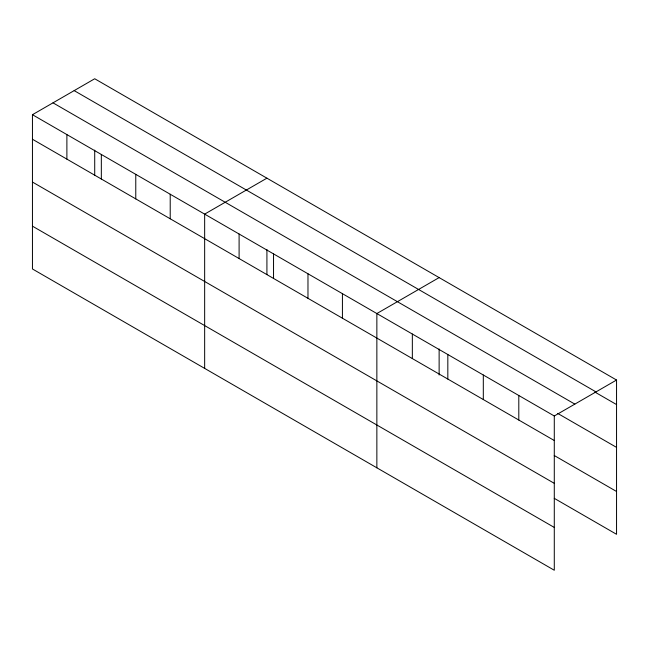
<?xml version="1.0" encoding="UTF-8"?>
<svg xmlns="http://www.w3.org/2000/svg" width="649" height="649" viewBox="0 0 649 649"><rect width="100%" height="100%" fill="white"/><g stroke="black" fill="none" stroke-linecap="round" stroke-linejoin="round"><path stroke-width="0.97" d="M32.45 114.703L554.287 415.985L554.287 570.244L32.45 268.97L32.45 114.703L94.713 78.756L616.55 380.03L616.55 534.297L554.238 498.318M266.917 178.175L204.654 214.121L204.654 368.389M439.13 277.594L376.858 313.548L376.858 467.815M554.287 415.985L616.55 380.03M74.164 90.617L596.001 391.899M594.914 392.085L616.55 404.57M52.999 102.842L574.836 404.116M557.694 413.405L616.55 447.38M32.45 139.243L554.287 440.525M554.238 455.509L616.55 491.488M32.45 182.053L554.287 483.335M32.45 226.16L554.287 527.434M518.802 395.492L518.802 420.033M483.31 375.008L483.31 399.549M447.826 354.516L447.826 379.065M439.13 348.959L439.13 375.017M412.342 334.032L412.342 358.572M342.421 293.664L342.421 318.205M307.975 273.781L307.975 298.321M273.537 253.897L273.537 278.437M266.917 249.532L266.917 274.6M239.1 234.005L239.1 258.553M170.216 194.238L170.216 218.786M135.771 174.354L135.771 198.902M101.333 154.47L101.333 179.01M94.713 150.114L94.713 175.173M66.888 134.586L66.888 159.127"/></g></svg>
